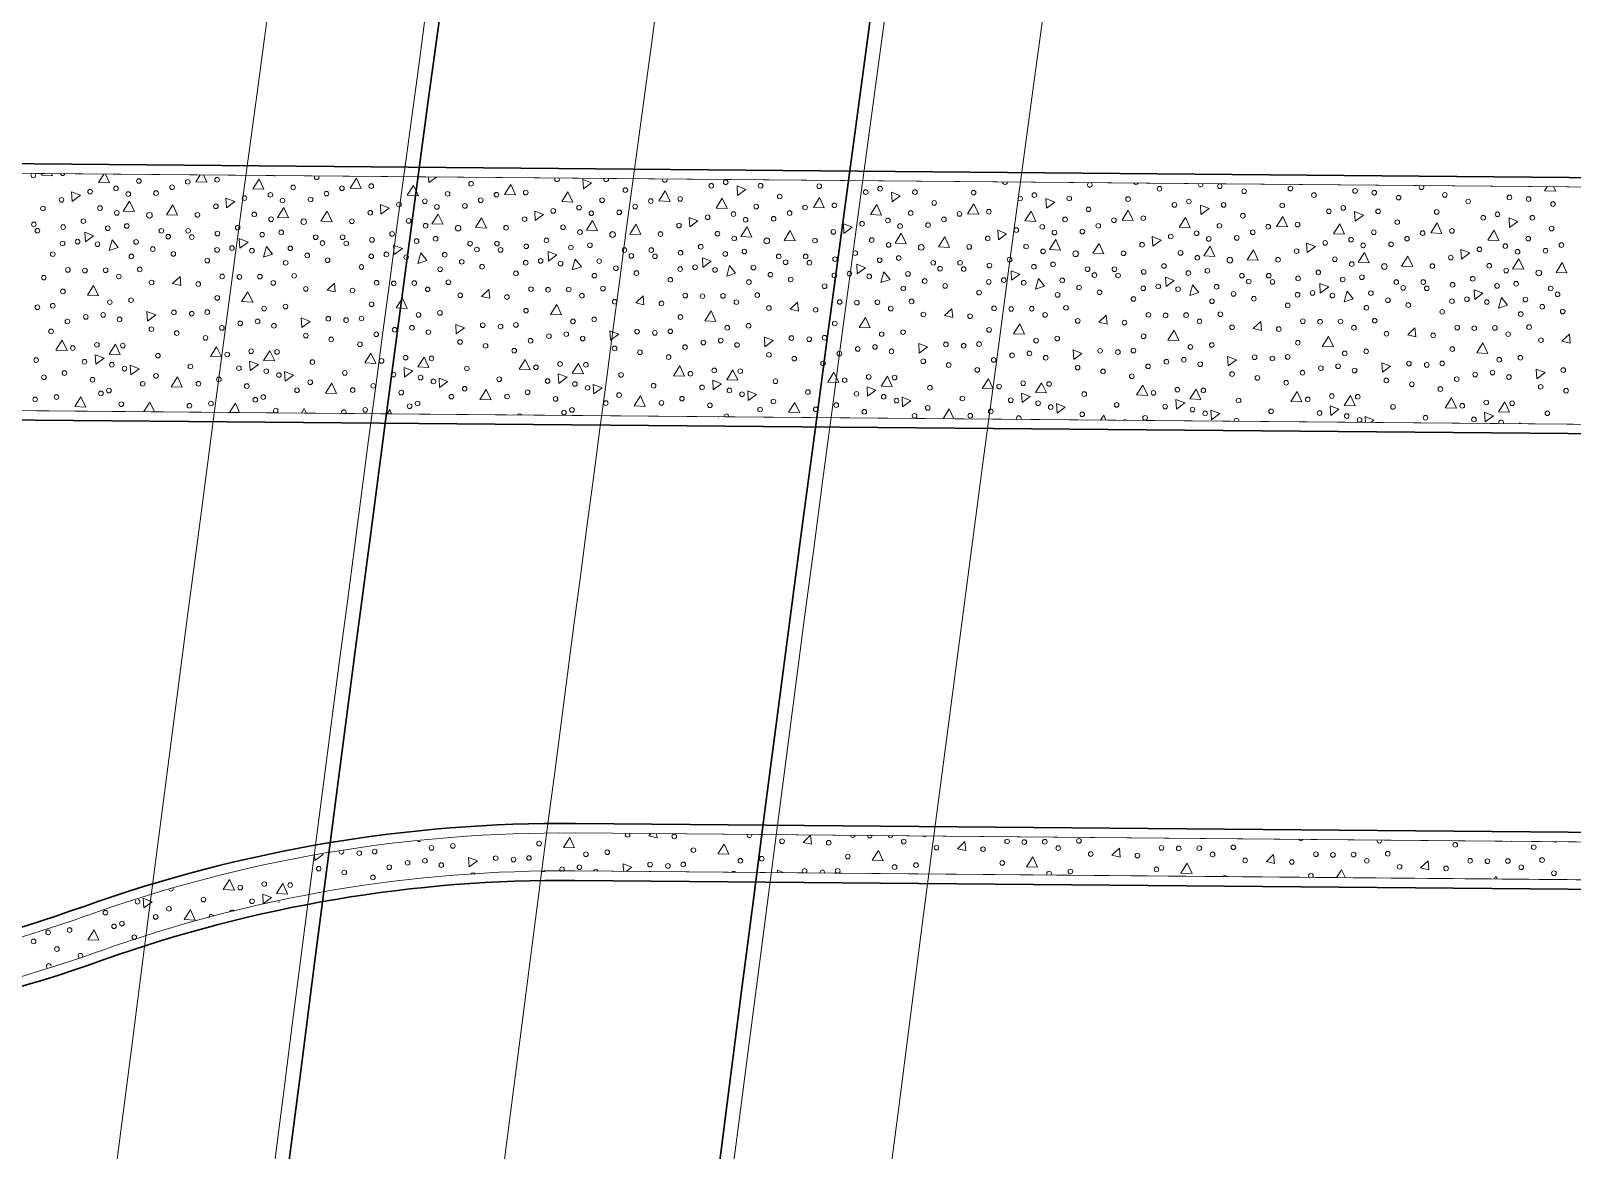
# Model space of a CAD drawing. Extents: x 2536801 to 2538856, y 7112140 to 7131569.
# Drawn here: x 2538289.5 to 2538397.8, y 7129198 to 7129276.6 of the extents above; entities that cross this region are included whole.
import ezdxf

# ---------------------------------------------------------------- set-up
doc = ezdxf.new("R2010")
doc.units = 0
doc.header["$LTSCALE"] = 100
doc.header["$MEASUREMENT"] = 0
for name, color, linetype, lineweight in [('D_BOC_XST', 4, 'Continuous', 13), ('D_CTB_1', 2, 'Continuous', 0), ('D_EOS_ML', 7, 'Continuous', 30), ('D_EOT_ML', 7, 'Continuous', 13), ('D_FOC_XST', 4, 'Continuous', 30), ('D_RIPRAP_1', 7, 'Continuous', 0)]:
    doc.layers.add(name, color=color, linetype=linetype, lineweight=lineweight)

msp = doc.modelspace()

# ---------------------------------------------------------------- linework, layer by layer
at = {"layer": 'D_BOC_XST', "lineweight": 0}
for p, q in [((2538269.04, 7129266.77), (2538413.66, 7129265.5)), ((2538231.88, 7129250.43), (2538427.35, 7129248.71)), ((2538327.77, 7129220.26), (2538418.95, 7129219.45)), ((2538327.74, 7129217.59), (2538418.93, 7129216.79))]:
    msp.add_line(p, q, dxfattribs=at)
at = {"layer": 'D_BOC_XST', "lineweight": 0, "flags": 128}
for points in [[(2538418.95, 7129219.45), (2538327.77, 7129220.26)], [(2538327.74, 7129217.59), (2538418.93, 7129216.79)]]:
    msp.add_lwpolyline(points, dxfattribs=at)
at = {"layer": 'D_BOC_XST', "lineweight": 0}
for centre, radius, start, end in [((2538326.89, 7129120.93), 99.33, 89.4957, 109.6564), ((2538326.89, 7129120.93), 99.33, 89.4957, 109.6564), ((2538326.89, 7129120.93), 96.67, 89.4957, 109.6564), ((2538260.96, 7129305.51), 96.67, 269.4957, 289.6564), ((2538260.96, 7129305.51), 99.33, 269.4957, 289.6564)]:
    msp.add_arc(centre, radius, start, end, dxfattribs=at)
at = {"layer": 'D_BOC_XST', "lineweight": 0, "extrusion": (0, 0, -1)}
for centre, start, end in [((-2538326.89, 7129120.93), 70.3436, 90.5043), ((-2538260.96, 7129305.51), 250.3436, 270.5043)]:
    msp.add_arc(centre, 96.67, start, end, dxfattribs=at)
at = {"layer": 'D_CTB_1', "linetype": 'Continuous', "lineweight": 0, "ltscale": 0.025, "extrusion": (0, 0, -1)}
for radius, start, end in [(11516, 6.670132, 11.529987), (11484, 1.824925, 8.089181), (11500, 6.77898, 7.886781)]:
    msp.add_arc((-2549729.58, 7127736.07), radius, start, end, dxfattribs=at)
at = {"layer": 'D_EOS_ML', "extrusion": (0, 0, -1)}
for radius, start, end in [(11515, 1.824925, 11.529987), (11485, 1.824925, 10.322938), (11597, 2.41046, 9.790869), (11403, 3.52727, 8.520802)]:
    msp.add_arc((-2549729.58, 7127736.07), radius, start, end, dxfattribs=at)
at = {"layer": 'D_EOT_ML', "extrusion": (0, 0, -1)}
for radius, start, end in [(11527, 1.824925, 11.529987), (11473, 1.824925, 10.322649), (11587, 2.561278, 9.648459), (11413, 3.65794, 8.372641)]:
    msp.add_arc((-2549729.58, 7127736.07), radius, start, end, dxfattribs=at)
at = {"layer": 'D_FOC_XST'}
for p, q in [((2538269.04, 7129267.44), (2538413.67, 7129266.17)), ((2538231.79, 7129249.77), (2538427.27, 7129248.05)), ((2538327.77, 7129220.92), (2538418.96, 7129220.12)), ((2538327.74, 7129216.92), (2538418.92, 7129216.12))]:
    msp.add_line(p, q, dxfattribs=at)
for centre, radius, start, end in [((2538326.89, 7129120.93), 100, 89.4957, 109.6564), ((2538326.89, 7129120.93), 96, 89.4957, 109.6564), ((2538260.96, 7129305.51), 96, 269.4957, 289.6564), ((2538260.96, 7129305.51), 100, 269.4957, 289.6564)]:
    msp.add_arc(centre, radius, start, end, dxfattribs=at)
at = {"layer": 'D_RIPRAP_1', "color": 7, "linetype": 'Continuous', "lineweight": 0}
for p, q in [((2538299.47, 7129258.85), (2538299.99, 7129259.34)), ((2538299.99, 7129259.34), (2538300.05, 7129258.72)), ((2538300.05, 7129258.72), (2538299.47, 7129258.85)), ((2538310.32, 7129258.4), (2538310.84, 7129258.89)), ((2538310.9, 7129258.27), (2538310.32, 7129258.4)), ((2538310.84, 7129258.89), (2538310.9, 7129258.27)), ((2538321.17, 7129257.95), (2538321.68, 7129258.44)), ((2538321.75, 7129257.82), (2538321.17, 7129257.95)), ((2538321.68, 7129258.44), (2538321.75, 7129257.82)), ((2538332.01, 7129257.5), (2538332.53, 7129257.99)), ((2538332.53, 7129257.99), (2538332.59, 7129257.36)), ((2538332.59, 7129257.36), (2538332.01, 7129257.5)), ((2538342.86, 7129257.05), (2538343.38, 7129257.54)), ((2538343.44, 7129256.91), (2538342.86, 7129257.05)), ((2538343.38, 7129257.54), (2538343.44, 7129256.91)), ((2538353.71, 7129256.6), (2538354.22, 7129257.09)), ((2538354.22, 7129257.09), (2538354.29, 7129256.46)), ((2538354.29, 7129256.46), (2538353.71, 7129256.6)), ((2538364.55, 7129256.15), (2538365.07, 7129256.64)), ((2538365.13, 7129256.01), (2538364.55, 7129256.15)), ((2538365.07, 7129256.64), (2538365.13, 7129256.01)), ((2538375.4, 7129255.7), (2538375.92, 7129256.19)), ((2538375.92, 7129256.19), (2538375.98, 7129255.56)), ((2538386.25, 7129255.25), (2538386.76, 7129255.74)), ((2538386.76, 7129255.74), (2538386.83, 7129255.11)), ((2538375.98, 7129255.56), (2538375.4, 7129255.7)), ((2538386.83, 7129255.11), (2538386.25, 7129255.25)), ((2538397.09, 7129254.8), (2538397.61, 7129255.29)), ((2538397.67, 7129254.66), (2538397.09, 7129254.8)), ((2538397.61, 7129255.29), (2538397.67, 7129254.66)), ((2538332.93, 7129220.05), (2538333.09, 7129220.21)), ((2538333.51, 7129219.92), (2538332.93, 7129220.05)), ((2538333.48, 7129220.2), (2538333.51, 7129219.92)), ((2538343.78, 7129219.6), (2538344.29, 7129220.1)), ((2538344.29, 7129220.1), (2538344.35, 7129219.47)), ((2538344.35, 7129219.47), (2538343.78, 7129219.6)), ((2538354.62, 7129219.15), (2538355.14, 7129219.65)), ((2538355.2, 7129219.02), (2538354.62, 7129219.15)), ((2538355.14, 7129219.65), (2538355.2, 7129219.02)), ((2538365.47, 7129218.7), (2538365.99, 7129219.2)), ((2538365.99, 7129219.2), (2538366.05, 7129218.57)), ((2538366.05, 7129218.57), (2538365.47, 7129218.7)), ((2538376.32, 7129218.25), (2538376.83, 7129218.75)), ((2538376.89, 7129218.12), (2538376.32, 7129218.25)), ((2538376.83, 7129218.75), (2538376.89, 7129218.12)), ((2538387.16, 7129217.8), (2538387.68, 7129218.3)), ((2538387.74, 7129217.67), (2538387.16, 7129217.8)), ((2538387.68, 7129218.3), (2538387.74, 7129217.67))]:
    msp.add_line(p, q, dxfattribs=at)
at = {"layer": 'D_RIPRAP_1', "color": 7, "lineweight": 0, "flags": 128}
for points in [[(2538413.66, 7129265.5), (2538269.04, 7129266.77)], [(2538199.56, 7129250.72), (2538231.88, 7129250.43), (2538427.35, 7129248.71), (2538442.65, 7129248.58)], [(2538293.48, 7129214.47), (2538293.48, 7129214.48)], [(2538294.37, 7129211.97), (2538294.38, 7129211.96)]]:
    msp.add_lwpolyline(points, dxfattribs=at)
at = {"layer": 'D_RIPRAP_1', "color": 7, "linetype": 'Continuous', "lineweight": 0, "flags": 128}
for points in [[(2538290.96, 7129266.58), (2538291.03, 7129266.43), (2538290.25, 7129266.46), (2538290.33, 7129266.59)], [(2538294.76, 7129266.55), (2538295.04, 7129265.93), (2538294.27, 7129265.96), (2538294.64, 7129266.55)], [(2538301.64, 7129266.49), (2538301.88, 7129265.98), (2538301.1, 7129266.01), (2538301.4, 7129266.49)], [(2538306.7, 7129266.44), (2538306.63, 7129266.4), (2538306.63, 7129266.44)], [(2538318.02, 7129266.34), (2538317.48, 7129265.95), (2538317.46, 7129266.35)], [(2538396.5, 7129265.65), (2538396.65, 7129265.34), (2538395.87, 7129265.37), (2538396.05, 7129265.66)], [(2538297.45, 7129249.86), (2538297.87, 7129250.53), (2538298.19, 7129249.85)], [(2538303.47, 7129249.8), (2538303.88, 7129250.45), (2538304.18, 7129249.8)], [(2538308.52, 7129249.76), (2538308.72, 7129250.08), (2538308.87, 7129249.76)], [(2538314.54, 7129249.71), (2538314.72, 7129250), (2538314.86, 7129249.7)], [(2538353.6, 7129249.36), (2538353.6, 7129249.36), (2538354.04, 7129250.06), (2538354.37, 7129249.36)], [(2538364.67, 7129249.27), (2538364.89, 7129249.61), (2538365.05, 7129249.26)], [(2538383.29, 7129249.1), (2538383.27, 7129249.51), (2538383.88, 7129249.27), (2538383.65, 7129249.1)], [(2538394.12, 7129249.01), (2538394.11, 7129249.06), (2538394.26, 7129249)], [(2538316.85, 7129219.68), (2538316.86, 7129219.66), (2538316.71, 7129219.66)], [(2538393.56, 7129219.68), (2538393.55, 7129219.67), (2538393.55, 7129219.68)], [(2538309.93, 7129218.8), (2538310.04, 7129218.75), (2538309.46, 7129218.32), (2538309.44, 7129218.69)], [(2538331.15, 7129217.56), (2538331.12, 7129218.09), (2538331.74, 7129217.85), (2538331.34, 7129217.56)], [(2538341.98, 7129217.46), (2538341.97, 7129217.64), (2538342.43, 7129217.46)], [(2538381.25, 7129217.12), (2538381.6, 7129217.68), (2538381.87, 7129217.11)], [(2538392.32, 7129217.02), (2538392.45, 7129217.23), (2538392.55, 7129217.02)]]:
    msp.add_lwpolyline(points, dxfattribs=at)
for points in [[(2538305.89, 7129265.48), (2538305.11, 7129265.51), (2538305.55, 7129266.2)], [(2538312.72, 7129265.53), (2538311.95, 7129265.56), (2538312.39, 7129266.26)], [(2538316.74, 7129265.02), (2538315.96, 7129265.06), (2538316.4, 7129265.75)], [(2538323.57, 7129265.08), (2538322.79, 7129265.11), (2538323.23, 7129265.81)], [(2538328.33, 7129265.5), (2538328.29, 7129266.17), (2538328.91, 7129265.93)], [(2538339.17, 7129265.05), (2538339.14, 7129265.72), (2538339.75, 7129265.47)], [(2538292.41, 7129264.63), (2538292.37, 7129265.3), (2538292.99, 7129265.06)], [(2538296.78, 7129263.92), (2538296, 7129263.95), (2538296.44, 7129264.64)], [(2538299.82, 7129263.65), (2538299.05, 7129263.69), (2538299.49, 7129264.38)], [(2538303.26, 7129264.18), (2538303.22, 7129264.85), (2538303.84, 7129264.61)], [(2538314.1, 7129263.73), (2538314.07, 7129264.4), (2538314.68, 7129264.16)], [(2538327.58, 7129264.57), (2538326.81, 7129264.61), (2538327.25, 7129265.3)], [(2538334.42, 7129264.63), (2538333.64, 7129264.66), (2538334.08, 7129265.36)], [(2538338.43, 7129264.12), (2538337.65, 7129264.16), (2538338.09, 7129264.85)], [(2538345.26, 7129264.18), (2538344.49, 7129264.21), (2538344.93, 7129264.91)], [(2538349.28, 7129263.67), (2538348.5, 7129263.71), (2538348.94, 7129264.4)], [(2538350.02, 7129264.6), (2538349.98, 7129265.27), (2538350.6, 7129265.02)], [(2538356.11, 7129263.73), (2538355.33, 7129263.76), (2538355.77, 7129264.46)], [(2538360.87, 7129264.15), (2538360.83, 7129264.82), (2538361.45, 7129264.57)], [(2538371.71, 7129263.7), (2538371.68, 7129264.37), (2538372.29, 7129264.12)], [(2538307.62, 7129263.47), (2538306.85, 7129263.5), (2538307.29, 7129264.19)], [(2538310.67, 7129263.2), (2538309.89, 7129263.24), (2538310.33, 7129263.93)], [(2538318.47, 7129263.02), (2538317.69, 7129263.05), (2538318.13, 7129263.74)], [(2538321.52, 7129262.75), (2538320.74, 7129262.79), (2538321.18, 7129263.48)], [(2538324.95, 7129263.28), (2538324.91, 7129263.95), (2538325.53, 7129263.71)], [(2538329.32, 7129262.57), (2538328.54, 7129262.6), (2538328.98, 7129263.29)], [(2538335.8, 7129262.83), (2538335.76, 7129263.5), (2538336.38, 7129263.26)], [(2538360.12, 7129263.22), (2538359.35, 7129263.26), (2538359.79, 7129263.95)], [(2538366.96, 7129263.28), (2538366.18, 7129263.31), (2538366.62, 7129264.01)], [(2538370.97, 7129262.77), (2538370.19, 7129262.81), (2538370.63, 7129263.5)], [(2538377.8, 7129262.83), (2538377.03, 7129262.86), (2538377.47, 7129263.56)], [(2538382.56, 7129263.25), (2538382.52, 7129263.92), (2538383.14, 7129263.67)], [(2538393.41, 7129262.8), (2538393.37, 7129263.47), (2538393.99, 7129263.22)], [(2538293.34, 7129261.79), (2538293.31, 7129262.46), (2538293.92, 7129262.22)], [(2538332.36, 7129262.3), (2538331.59, 7129262.33), (2538332.03, 7129263.03)], [(2538340.16, 7129262.12), (2538339.39, 7129262.15), (2538339.83, 7129262.84)], [(2538343.21, 7129261.85), (2538342.43, 7129261.88), (2538342.87, 7129262.58)], [(2538346.64, 7129262.38), (2538346.61, 7129263.05), (2538347.22, 7129262.81)], [(2538351.01, 7129261.66), (2538350.23, 7129261.7), (2538350.67, 7129262.39)], [(2538357.49, 7129261.93), (2538357.45, 7129262.6), (2538358.07, 7129262.36)], [(2538381.82, 7129262.32), (2538381.04, 7129262.36), (2538381.48, 7129263.05)], [(2538388.65, 7129262.38), (2538387.87, 7129262.41), (2538388.31, 7129263.11)], [(2538392.66, 7129261.87), (2538391.89, 7129261.91), (2538392.33, 7129262.6)], [(2538295.65, 7129261.38), (2538295.01, 7129261.17), (2538295.22, 7129261.92)], [(2538304.19, 7129261.34), (2538304.15, 7129262.01), (2538304.77, 7129261.77)], [(2538306.49, 7129260.93), (2538305.86, 7129260.72), (2538306.06, 7129261.47)], [(2538315.03, 7129260.89), (2538315, 7129261.56), (2538315.62, 7129261.32)], [(2538354.06, 7129261.4), (2538353.28, 7129261.43), (2538353.72, 7129262.13)], [(2538361.86, 7129261.21), (2538361.08, 7129261.25), (2538361.52, 7129261.94)], [(2538364.9, 7129260.95), (2538364.13, 7129260.98), (2538364.57, 7129261.68)], [(2538368.34, 7129261.48), (2538368.3, 7129262.15), (2538368.92, 7129261.91)], [(2538372.7, 7129260.76), (2538371.93, 7129260.8), (2538372.37, 7129261.49)], [(2538375.75, 7129260.5), (2538374.97, 7129260.53), (2538375.41, 7129261.23)], [(2538379.18, 7129261.03), (2538379.15, 7129261.7), (2538379.76, 7129261.46)], [(2538390.03, 7129260.58), (2538389.99, 7129261.25), (2538390.61, 7129261.01)], [(2538317.34, 7129260.48), (2538316.7, 7129260.27), (2538316.91, 7129261.02)], [(2538325.88, 7129260.44), (2538325.85, 7129261.11), (2538326.46, 7129260.87)], [(2538328.19, 7129260.03), (2538327.55, 7129259.82), (2538327.76, 7129260.57)], [(2538336.73, 7129259.99), (2538336.69, 7129260.66), (2538337.31, 7129260.42)], [(2538339.03, 7129259.58), (2538338.4, 7129259.37), (2538338.6, 7129260.12)], [(2538347.57, 7129259.54), (2538347.54, 7129260.21), (2538348.16, 7129259.97)], [(2538383.55, 7129260.31), (2538382.77, 7129260.35), (2538383.21, 7129261.04)], [(2538386.6, 7129260.05), (2538385.82, 7129260.08), (2538386.26, 7129260.78)], [(2538394.4, 7129259.86), (2538393.62, 7129259.9), (2538394.06, 7129260.59)], [(2538397.44, 7129259.6), (2538396.67, 7129259.63), (2538397.11, 7129260.33)], [(2538349.88, 7129259.13), (2538349.24, 7129258.92), (2538349.45, 7129259.67)], [(2538358.42, 7129259.09), (2538358.39, 7129259.76), (2538359, 7129259.52)], [(2538360.73, 7129258.68), (2538360.09, 7129258.47), (2538360.3, 7129259.22)], [(2538369.27, 7129258.64), (2538369.23, 7129259.31), (2538369.85, 7129259.07)], [(2538294.25, 7129258), (2538293.48, 7129258.04), (2538293.92, 7129258.73)], [(2538305.1, 7129257.55), (2538304.32, 7129257.59), (2538304.76, 7129258.28)], [(2538371.57, 7129258.23), (2538370.94, 7129258.02), (2538371.14, 7129258.77)], [(2538380.11, 7129258.19), (2538380.08, 7129258.86), (2538380.7, 7129258.62)], [(2538382.42, 7129257.78), (2538381.78, 7129257.57), (2538381.99, 7129258.32)], [(2538390.96, 7129257.74), (2538390.93, 7129258.41), (2538391.54, 7129258.17)], [(2538393.27, 7129257.33), (2538392.63, 7129257.12), (2538392.84, 7129257.87)], [(2538297.7, 7129256.22), (2538297.66, 7129256.89), (2538298.28, 7129256.65)], [(2538315.95, 7129257.1), (2538315.17, 7129257.14), (2538315.61, 7129257.83)], [(2538326.79, 7129256.65), (2538326.02, 7129256.69), (2538326.46, 7129257.38)], [(2538337.64, 7129256.2), (2538336.86, 7129256.23), (2538337.3, 7129256.93)], [(2538308.55, 7129255.77), (2538308.51, 7129256.44), (2538309.13, 7129256.2)], [(2538319.39, 7129255.32), (2538319.36, 7129255.99), (2538319.97, 7129255.75)], [(2538348.49, 7129255.75), (2538347.71, 7129255.78), (2538348.15, 7129256.48)], [(2538359.33, 7129255.3), (2538358.56, 7129255.33), (2538359, 7129256.03)], [(2538292.05, 7129254.15), (2538291.27, 7129254.18), (2538291.71, 7129254.87)], [(2538330.24, 7129254.87), (2538330.2, 7129255.54), (2538330.82, 7129255.3)], [(2538341.09, 7129254.42), (2538341.05, 7129255.09), (2538341.67, 7129254.85)], [(2538351.93, 7129253.97), (2538351.9, 7129254.64), (2538352.51, 7129254.4)], [(2538370.18, 7129254.85), (2538369.4, 7129254.88), (2538369.84, 7129255.58)], [(2538381.03, 7129254.4), (2538380.25, 7129254.43), (2538380.69, 7129255.13)], [(2538391.87, 7129253.95), (2538391.1, 7129253.98), (2538391.54, 7129254.68)], [(2538294.07, 7129253.19), (2538294.03, 7129253.86), (2538294.65, 7129253.62)], [(2538295.79, 7129253.87), (2538295.01, 7129253.9), (2538295.45, 7129254.59)], [(2538302.9, 7129253.7), (2538302.12, 7129253.73), (2538302.56, 7129254.42)], [(2538306.64, 7129253.42), (2538305.86, 7129253.45), (2538306.3, 7129254.14)], [(2538313.74, 7129253.25), (2538312.97, 7129253.28), (2538313.4, 7129253.97)], [(2538317.48, 7129252.97), (2538316.71, 7129253), (2538317.15, 7129253.69)], [(2538362.78, 7129253.52), (2538362.74, 7129254.19), (2538363.36, 7129253.95)], [(2538373.63, 7129253.07), (2538373.59, 7129253.74), (2538374.21, 7129253.5)], [(2538296.53, 7129252.45), (2538296.49, 7129253.12), (2538297.11, 7129252.87)], [(2538304.92, 7129252.74), (2538304.88, 7129253.41), (2538305.5, 7129253.17)], [(2538307.38, 7129252), (2538307.34, 7129252.67), (2538307.96, 7129252.42)], [(2538315.76, 7129252.29), (2538315.73, 7129252.96), (2538316.34, 7129252.72)], [(2538324.59, 7129252.8), (2538323.81, 7129252.83), (2538324.25, 7129253.52)], [(2538326.61, 7129251.84), (2538326.57, 7129252.51), (2538327.19, 7129252.27)], [(2538328.33, 7129252.52), (2538327.55, 7129252.55), (2538327.99, 7129253.24)], [(2538335.44, 7129252.35), (2538334.66, 7129252.38), (2538335.1, 7129253.07)], [(2538339.18, 7129252.07), (2538338.4, 7129252.1), (2538338.84, 7129252.79)], [(2538346.28, 7129251.9), (2538345.51, 7129251.93), (2538345.94, 7129252.62)], [(2538384.47, 7129252.62), (2538384.44, 7129253.29), (2538385.05, 7129253.05)], [(2538395.32, 7129252.17), (2538395.28, 7129252.84), (2538395.9, 7129252.6)], [(2538300.14, 7129251.58), (2538299.37, 7129251.61), (2538299.81, 7129252.31)], [(2538310.99, 7129251.13), (2538310.21, 7129251.16), (2538310.65, 7129251.86)], [(2538318.22, 7129251.55), (2538318.19, 7129252.22), (2538318.8, 7129251.97)], [(2538321.84, 7129250.68), (2538321.06, 7129250.71), (2538321.5, 7129251.41)], [(2538329.07, 7129251.1), (2538329.03, 7129251.77), (2538329.65, 7129251.52)], [(2538337.46, 7129251.39), (2538337.42, 7129252.06), (2538338.04, 7129251.82)], [(2538348.3, 7129250.94), (2538348.27, 7129251.61), (2538348.88, 7129251.37)], [(2538350.02, 7129251.62), (2538349.25, 7129251.65), (2538349.69, 7129252.34)], [(2538357.13, 7129251.45), (2538356.35, 7129251.48), (2538356.79, 7129252.17)], [(2538360.87, 7129251.17), (2538360.09, 7129251.2), (2538360.53, 7129251.89)], [(2538367.98, 7129251), (2538367.2, 7129251.03), (2538367.64, 7129251.72)], [(2538371.72, 7129250.72), (2538370.94, 7129250.75), (2538371.38, 7129251.44)], [(2538293.37, 7129250.18), (2538292.59, 7129250.21), (2538293.03, 7129250.9)], [(2538332.68, 7129250.23), (2538331.91, 7129250.26), (2538332.35, 7129250.96)], [(2538339.92, 7129250.65), (2538339.88, 7129251.32), (2538340.5, 7129251.07)], [(2538343.53, 7129249.78), (2538342.75, 7129249.81), (2538343.19, 7129250.51)], [(2538350.76, 7129250.2), (2538350.73, 7129250.87), (2538351.34, 7129250.62)], [(2538359.15, 7129250.49), (2538359.11, 7129251.16), (2538359.73, 7129250.92)], [(2538361.61, 7129249.75), (2538361.57, 7129250.42), (2538362.19, 7129250.17)], [(2538370, 7129250.04), (2538369.96, 7129250.71), (2538370.58, 7129250.47)], [(2538378.82, 7129250.55), (2538378.05, 7129250.58), (2538378.48, 7129251.27)], [(2538382.56, 7129250.27), (2538381.79, 7129250.3), (2538382.23, 7129250.99)], [(2538389.67, 7129250.1), (2538388.89, 7129250.13), (2538389.33, 7129250.82)], [(2538393.41, 7129249.82), (2538392.63, 7129249.85), (2538393.07, 7129250.54)], [(2538372.46, 7129249.29), (2538372.42, 7129249.96), (2538373.04, 7129249.72)], [(2538380.84, 7129249.59), (2538380.81, 7129250.26), (2538381.42, 7129250.02)], [(2538391.69, 7129249.14), (2538391.65, 7129249.81), (2538392.27, 7129249.57)], [(2538327.71, 7129219.21), (2538326.93, 7129219.24), (2538327.37, 7129219.93)], [(2538338.56, 7129218.76), (2538337.78, 7129218.79), (2538338.22, 7129219.48)], [(2538349.4, 7129218.31), (2538348.63, 7129218.34), (2538349.06, 7129219.03)], [(2538320.31, 7129217.87), (2538320.27, 7129218.54), (2538320.89, 7129218.3)], [(2538360.25, 7129217.85), (2538359.47, 7129217.89), (2538359.91, 7129218.58)], [(2538371.1, 7129217.4), (2538370.32, 7129217.44), (2538370.76, 7129218.13)], [(2538303.81, 7129216.25), (2538303.03, 7129216.28), (2538303.47, 7129216.98)], [(2538297.44, 7129215), (2538297.41, 7129215.67), (2538298.03, 7129215.43)], [(2538305.83, 7129215.29), (2538305.8, 7129215.96), (2538306.41, 7129215.72)], [(2538307.55, 7129215.97), (2538306.78, 7129216), (2538307.22, 7129216.7)], [(2538301.06, 7129214.13), (2538300.28, 7129214.17), (2538300.72, 7129214.86)], [(2538294.28, 7129212.73), (2538293.51, 7129212.76), (2538293.95, 7129213.46)]]:
    msp.add_lwpolyline(points, close=True, dxfattribs=at)
at = {"layer": 'D_RIPRAP_1', "color": 7, "linetype": 'Continuous', "lineweight": 0}
for centre, radius in [((2538293.67, 7129265.31), 0.163), ((2538295.49, 7129265.54), 0.163), ((2538297.1, 7129266.06), 0.163), ((2538299.43, 7129265.62), 0.163), ((2538300.53, 7129266), 0.163), ((2538302.59, 7129266.15), 0.163), ((2538307.94, 7129265.61), 0.163), ((2538311.37, 7129265.55), 0.163), ((2538313.43, 7129265.7), 0.163), ((2538320.44, 7129265.87), 0.163), ((2538331.28, 7129265.42), 0.163), ((2538337.32, 7129265.73), 0.163), ((2538338.33, 7129265.97), 0.163), ((2538340.78, 7129265.73), 0.163), ((2538344.9, 7129265.69), 0.163), ((2538349.18, 7129265.52), 0.163), ((2538351.63, 7129265.28), 0.163), ((2538368.81, 7129265.52), 0.163), ((2538373.05, 7129265.69), 0.163), ((2538374.76, 7129265.34), 0.163), ((2538378.01, 7129265.53), 0.163), ((2538382.55, 7129265.36), 0.163), ((2538291.66, 7129264.73), 0.163), ((2538296.35, 7129265.14), 0.163), ((2538298.31, 7129265.21), 0.163), ((2538302.51, 7129264.28), 0.163), ((2538304.52, 7129264.86), 0.163), ((2538306.34, 7129265.09), 0.163), ((2538307.19, 7129264.69), 0.163), ((2538309.16, 7129264.76), 0.163), ((2538310.28, 7129265.17), 0.163), ((2538315.37, 7129264.41), 0.163), ((2538317.19, 7129264.64), 0.163), ((2538318.04, 7129264.24), 0.163), ((2538318.79, 7129265.16), 0.163), ((2538320.01, 7129264.31), 0.163), ((2538321.12, 7129264.71), 0.163), ((2538322.22, 7129265.1), 0.163), ((2538324.28, 7129265.25), 0.163), ((2538329.64, 7129264.71), 0.163), ((2538331.97, 7129264.26), 0.163), ((2538333.07, 7129264.65), 0.163), ((2538335.13, 7129264.8), 0.163), ((2538340.48, 7129264.26), 0.163), ((2538342.13, 7129264.97), 0.163), ((2538343.91, 7129264.2), 0.163), ((2538345.97, 7129264.35), 0.163), ((2538348.17, 7129265.28), 0.163), ((2538352.98, 7129264.52), 0.163), ((2538355.75, 7129265.24), 0.163), ((2538359.02, 7129264.83), 0.163), ((2538360.02, 7129265.07), 0.163), ((2538362.47, 7129264.83), 0.163), ((2538366.6, 7129264.79), 0.163), ((2538369.86, 7129264.38), 0.163), ((2538370.87, 7129264.62), 0.163), ((2538373.32, 7129264.38), 0.163), ((2538377.44, 7129264.34), 0.163), ((2538379.66, 7129265.07), 0.163), ((2538383.9, 7129265.24), 0.163), ((2538385.61, 7129264.89), 0.163), ((2538388.86, 7129265.08), 0.163), ((2538390.5, 7129264.62), 0.163), ((2538393.4, 7129264.91), 0.163), ((2538394.74, 7129264.79), 0.163), ((2538396.46, 7129264.44), 0.163), ((2538290.36, 7129264.13), 0.163), ((2538293.2, 7129263.24), 0.163), ((2538294.36, 7129264.16), 0.163), ((2538295.55, 7129263.82), 0.163), ((2538297.84, 7129263.65), 0.199), ((2538301.21, 7129263.68), 0.163), ((2538305.21, 7129263.71), 0.163), ((2538306.39, 7129263.37), 0.163), ((2538308.68, 7129263.2), 0.199), ((2538312.06, 7129263.23), 0.163), ((2538313.36, 7129263.83), 0.163), ((2538316.05, 7129263.26), 0.163), ((2538324.2, 7129263.38), 0.163), ((2538326.21, 7129263.96), 0.163), ((2538328.03, 7129264.19), 0.163), ((2538328.89, 7129263.79), 0.163), ((2538330.85, 7129263.86), 0.163), ((2538337.06, 7129263.51), 0.163), ((2538338.88, 7129263.74), 0.163), ((2538339.73, 7129263.34), 0.163), ((2538341.7, 7129263.41), 0.163), ((2538342.82, 7129263.81), 0.163), ((2538349.73, 7129263.29), 0.163), ((2538351.33, 7129263.81), 0.163), ((2538353.66, 7129263.36), 0.163), ((2538354.76, 7129263.75), 0.163), ((2538356.82, 7129263.9), 0.163), ((2538362.18, 7129263.36), 0.163), ((2538363.82, 7129264.07), 0.163), ((2538365.61, 7129263.3), 0.163), ((2538367.67, 7129263.45), 0.163), ((2538374.67, 7129263.62), 0.163), ((2538380.71, 7129263.93), 0.163), ((2538381.72, 7129264.17), 0.163), ((2538384.17, 7129263.93), 0.163), ((2538385.52, 7129263.17), 0.163), ((2538388.29, 7129263.89), 0.163), ((2538391.56, 7129263.48), 0.163), ((2538392.56, 7129263.72), 0.163), ((2538395.01, 7129263.48), 0.163), ((2538289.72, 7129263.01), 0.163), ((2538289.97, 7129262.57), 0.163), ((2538291.78, 7129262.82), 0.163), ((2538294.91, 7129262.74), 0.163), ((2538296.25, 7129262.9), 0.163), ((2538298.68, 7129262.56), 0.163), ((2538299.16, 7129262.15), 0.163), ((2538300.56, 7129262.56), 0.163), ((2538300.82, 7129262.12), 0.163), ((2538302.62, 7129262.37), 0.163), ((2538304.04, 7129262.79), 0.163), ((2538305.76, 7129262.29), 0.163), ((2538307.1, 7129262.45), 0.163), ((2538309.52, 7129262.11), 0.163), ((2538311.41, 7129262.11), 0.163), ((2538314.89, 7129262.34), 0.163), ((2538317.24, 7129262.92), 0.163), ((2538319.53, 7129262.75), 0.199), ((2538322.9, 7129262.78), 0.163), ((2538326.9, 7129262.81), 0.163), ((2538328.09, 7129262.47), 0.163), ((2538330.38, 7129262.3), 0.199), ((2538333.75, 7129262.33), 0.163), ((2538335.05, 7129262.93), 0.163), ((2538337.75, 7129262.36), 0.163), ((2538345.9, 7129262.48), 0.163), ((2538347.91, 7129263.06), 0.163), ((2538350.58, 7129262.89), 0.163), ((2538352.55, 7129262.96), 0.163), ((2538358.75, 7129262.61), 0.163), ((2538360.57, 7129262.84), 0.163), ((2538361.43, 7129262.44), 0.163), ((2538363.39, 7129262.51), 0.163), ((2538364.51, 7129262.91), 0.163), ((2538369.6, 7129262.16), 0.163), ((2538371.42, 7129262.39), 0.163), ((2538373.02, 7129262.91), 0.163), ((2538374.24, 7129262.06), 0.163), ((2538375.36, 7129262.46), 0.163), ((2538376.45, 7129262.85), 0.163), ((2538378.51, 7129263), 0.163), ((2538383.87, 7129262.46), 0.163), ((2538387.3, 7129262.4), 0.163), ((2538389.36, 7129262.55), 0.163), ((2538396.36, 7129262.72), 0.163), ((2538291.74, 7129261.67), 0.163), ((2538292.79, 7129261.8), 0.163), ((2538294.19, 7129261.62), 0.163), ((2538296.9, 7129261.78), 0.163), ((2538298.08, 7129261.28), 0.163), ((2538302.59, 7129261.22), 0.163), ((2538303.64, 7129261.35), 0.163), ((2538305.04, 7129261.16), 0.163), ((2538307.74, 7129261.33), 0.163), ((2538310, 7129261.7), 0.163), ((2538311.67, 7129261.67), 0.163), ((2538313.47, 7129261.92), 0.163), ((2538316.61, 7129261.84), 0.163), ((2538317.95, 7129262), 0.163), ((2538320.37, 7129261.66), 0.163), ((2538320.85, 7129261.25), 0.163), ((2538322.26, 7129261.66), 0.163), ((2538322.51, 7129261.22), 0.163), ((2538324.32, 7129261.47), 0.163), ((2538325.74, 7129261.89), 0.163), ((2538327.45, 7129261.39), 0.163), ((2538328.79, 7129261.55), 0.163), ((2538331.22, 7129261.21), 0.163), ((2538333.1, 7129261.21), 0.163), ((2538335.16, 7129261.02), 0.163), ((2538336.58, 7129261.44), 0.163), ((2538338.93, 7129262.02), 0.163), ((2538339.64, 7129261.1), 0.163), ((2538341.22, 7129261.85), 0.199), ((2538344.6, 7129261.88), 0.163), ((2538347.43, 7129260.99), 0.163), ((2538348.59, 7129261.91), 0.163), ((2538349.78, 7129261.57), 0.163), ((2538352.07, 7129261.4), 0.199), ((2538355.44, 7129261.43), 0.163), ((2538356.74, 7129262.03), 0.163), ((2538359.44, 7129261.46), 0.163), ((2538360.63, 7129261.12), 0.163), ((2538362.92, 7129260.95), 0.199), ((2538366.29, 7129260.98), 0.163), ((2538367.59, 7129261.58), 0.163), ((2538370.29, 7129261.01), 0.163), ((2538372.27, 7129261.99), 0.163), ((2538378.44, 7129261.13), 0.163), ((2538380.45, 7129261.71), 0.163), ((2538382.27, 7129261.94), 0.163), ((2538383.12, 7129261.54), 0.163), ((2538385.08, 7129261.61), 0.163), ((2538386.2, 7129262.01), 0.163), ((2538391.29, 7129261.26), 0.163), ((2538393.11, 7129261.49), 0.163), ((2538393.97, 7129261.09), 0.163), ((2538394.72, 7129262.01), 0.163), ((2538395.93, 7129261.16), 0.163), ((2538397.05, 7129261.56), 0.163), ((2538291.05, 7129260.92), 0.163), ((2538296.57, 7129260.76), 0.163), ((2538299.52, 7129260.94), 0.163), ((2538301.9, 7129260.47), 0.163), ((2538307.42, 7129260.31), 0.163), ((2538308.93, 7129260.83), 0.163), ((2538310.36, 7129260.49), 0.163), ((2538312.74, 7129260.02), 0.163), ((2538313.43, 7129260.77), 0.163), ((2538314.49, 7129260.9), 0.163), ((2538315.88, 7129260.71), 0.163), ((2538318.59, 7129260.88), 0.163), ((2538319.78, 7129260.38), 0.163), ((2538321.21, 7129260.04), 0.163), ((2538324.28, 7129260.32), 0.163), ((2538325.33, 7129260.45), 0.163), ((2538326.73, 7129260.26), 0.163), ((2538329.44, 7129260.43), 0.163), ((2538330.62, 7129259.93), 0.163), ((2538331.7, 7129260.8), 0.163), ((2538333.36, 7129260.77), 0.163), ((2538335.13, 7129259.87), 0.163), ((2538336.18, 7129260), 0.163), ((2538338.3, 7129260.94), 0.163), ((2538340.28, 7129259.98), 0.163), ((2538342.06, 7129260.76), 0.163), ((2538342.54, 7129260.35), 0.163), ((2538343.95, 7129260.76), 0.163), ((2538344.21, 7129260.32), 0.163), ((2538346.01, 7129260.57), 0.163), ((2538349.15, 7129260.49), 0.163), ((2538350.49, 7129260.65), 0.163), ((2538352.91, 7129260.31), 0.163), ((2538353.39, 7129259.9), 0.163), ((2538354.8, 7129260.31), 0.163), ((2538356.86, 7129260.12), 0.163), ((2538358.28, 7129260.54), 0.163), ((2538359.99, 7129260.04), 0.163), ((2538361.33, 7129260.2), 0.163), ((2538369.12, 7129260.09), 0.163), ((2538371.47, 7129260.67), 0.163), ((2538373.76, 7129260.5), 0.199), ((2538377.14, 7129260.53), 0.163), ((2538381.13, 7129260.56), 0.163), ((2538382.32, 7129260.22), 0.163), ((2538384.61, 7129260.05), 0.199), ((2538387.98, 7129260.08), 0.163), ((2538389.28, 7129260.68), 0.163), ((2538391.98, 7129260.11), 0.163), ((2538290.42, 7129259.27), 0.163), ((2538292.11, 7129259.81), 0.163), ((2538293.31, 7129259.77), 0.163), ((2538294.76, 7129259.79), 0.163), ((2538295.69, 7129259.35), 0.163), ((2538297.16, 7129259.85), 0.163), ((2538297.99, 7129258.93), 0.163), ((2538301.27, 7129258.82), 0.163), ((2538302.95, 7129259.36), 0.163), ((2538304.16, 7129259.32), 0.163), ((2538305.6, 7129259.34), 0.163), ((2538306.54, 7129258.9), 0.163), ((2538308.01, 7129259.4), 0.163), ((2538313.8, 7129258.91), 0.163), ((2538315.01, 7129258.87), 0.163), ((2538316.45, 7129258.89), 0.163), ((2538318.27, 7129259.86), 0.163), ((2538318.85, 7129258.95), 0.163), ((2538323.59, 7129259.57), 0.163), ((2538329.11, 7129259.41), 0.163), ((2538332.06, 7129259.59), 0.163), ((2538334.44, 7129259.12), 0.163), ((2538337.58, 7129259.81), 0.163), ((2538339.96, 7129258.96), 0.163), ((2538341.47, 7129259.48), 0.163), ((2538342.9, 7129259.14), 0.163), ((2538345.97, 7129259.42), 0.163), ((2538347.03, 7129259.55), 0.163), ((2538348.42, 7129259.36), 0.163), ((2538351.13, 7129259.53), 0.163), ((2538352.32, 7129259.03), 0.163), ((2538355.05, 7129259.87), 0.163), ((2538356.82, 7129258.97), 0.163), ((2538357.87, 7129259.1), 0.163), ((2538359.27, 7129258.91), 0.163), ((2538361.98, 7129259.08), 0.163), ((2538363.76, 7129259.86), 0.163), ((2538364.24, 7129259.45), 0.163), ((2538365.64, 7129259.86), 0.163), ((2538365.9, 7129259.42), 0.163), ((2538367.7, 7129259.67), 0.163), ((2538370.84, 7129259.59), 0.163), ((2538372.18, 7129259.75), 0.163), ((2538374.6, 7129259.41), 0.163), ((2538375.08, 7129259), 0.163), ((2538376.49, 7129259.41), 0.163), ((2538376.75, 7129258.97), 0.163), ((2538378.55, 7129259.22), 0.163), ((2538379.97, 7129259.64), 0.163), ((2538381.69, 7129259.14), 0.163), ((2538383.03, 7129259.3), 0.163), ((2538385.45, 7129258.96), 0.163), ((2538387.34, 7129258.96), 0.163), ((2538390.82, 7129259.19), 0.163), ((2538393.17, 7129259.77), 0.163), ((2538393.87, 7129258.84), 0.163), ((2538395.46, 7129259.6), 0.199), ((2538291.76, 7129258.3), 0.163), ((2538302.61, 7129257.85), 0.163), ((2538308.83, 7129258.48), 0.163), ((2538312.11, 7129258.37), 0.163), ((2538317.39, 7129258.45), 0.163), ((2538319.68, 7129258.03), 0.163), ((2538322.96, 7129257.91), 0.163), ((2538324.65, 7129258.46), 0.163), ((2538325.85, 7129258.42), 0.163), ((2538327.3, 7129258.44), 0.163), ((2538328.23, 7129258), 0.163), ((2538329.7, 7129258.5), 0.163), ((2538335.49, 7129258.01), 0.163), ((2538336.7, 7129257.97), 0.163), ((2538338.14, 7129257.99), 0.163), ((2538340.55, 7129258.05), 0.163), ((2538345.28, 7129258.67), 0.163), ((2538350.81, 7129258.51), 0.163), ((2538353.75, 7129258.69), 0.163), ((2538356.13, 7129258.22), 0.163), ((2538361.65, 7129258.06), 0.163), ((2538363.16, 7129258.58), 0.163), ((2538364.6, 7129258.24), 0.163), ((2538366.98, 7129257.77), 0.163), ((2538367.67, 7129258.52), 0.163), ((2538368.72, 7129258.65), 0.163), ((2538370.12, 7129258.46), 0.163), ((2538372.82, 7129258.63), 0.163), ((2538374.01, 7129258.13), 0.163), ((2538375.44, 7129257.79), 0.163), ((2538378.51, 7129258.07), 0.163), ((2538379.56, 7129258.2), 0.163), ((2538380.96, 7129258.01), 0.163), ((2538383.67, 7129258.18), 0.163), ((2538385.93, 7129258.55), 0.163), ((2538387.59, 7129258.52), 0.163), ((2538389.4, 7129258.77), 0.163), ((2538390.41, 7129257.75), 0.163), ((2538392.53, 7129258.69), 0.163), ((2538394.52, 7129257.73), 0.163), ((2538396.3, 7129258.51), 0.163), ((2538396.78, 7129258.1), 0.163), ((2538289.97, 7129257.19), 0.163), ((2538291.05, 7129257.3), 0.163), ((2538294.59, 7129256.65), 0.163), ((2538295.06, 7129257.55), 0.163), ((2538296.55, 7129257.69), 0.163), ((2538299.56, 7129256.83), 0.163), ((2538300.81, 7129256.74), 0.163), ((2538301.9, 7129256.85), 0.163), ((2538305.9, 7129257.1), 0.163), ((2538307.4, 7129257.24), 0.163), ((2538313.45, 7129257.4), 0.163), ((2538316.75, 7129256.65), 0.163), ((2538318.25, 7129256.79), 0.163), ((2538324.3, 7129256.95), 0.163), ((2538330.53, 7129257.58), 0.163), ((2538333.81, 7129257.46), 0.163), ((2538339.08, 7129257.55), 0.163), ((2538341.37, 7129257.13), 0.163), ((2538344.65, 7129257.01), 0.163), ((2538346.34, 7129257.56), 0.163), ((2538347.55, 7129257.52), 0.163), ((2538348.99, 7129257.54), 0.163), ((2538349.93, 7129257.1), 0.163), ((2538351.39, 7129257.6), 0.163), ((2538352.22, 7129256.68), 0.163), ((2538357.19, 7129257.11), 0.163), ((2538358.39, 7129257.07), 0.163), ((2538359.84, 7129257.09), 0.163), ((2538360.77, 7129256.65), 0.163), ((2538362.24, 7129257.15), 0.163), ((2538368.03, 7129256.66), 0.163), ((2538369.24, 7129256.62), 0.163), ((2538370.68, 7129256.64), 0.163), ((2538372.5, 7129257.61), 0.163), ((2538373.09, 7129256.7), 0.163), ((2538377.82, 7129257.32), 0.163), ((2538383.35, 7129257.16), 0.163), ((2538384.86, 7129257.68), 0.163), ((2538386.29, 7129257.34), 0.163), ((2538388.67, 7129256.87), 0.163), ((2538389.36, 7129257.62), 0.163), ((2538391.81, 7129257.56), 0.163), ((2538394.19, 7129256.71), 0.163), ((2538395.7, 7129257.23), 0.163), ((2538397.14, 7129256.89), 0.163), ((2538292.08, 7129256.19), 0.163), ((2538293.37, 7129256.51), 0.163), ((2538295.74, 7129256.34), 0.163), ((2538297.98, 7129255.65), 0.163), ((2538302.93, 7129255.74), 0.163), ((2538304.22, 7129256.06), 0.163), ((2538305.44, 7129256.2), 0.163), ((2538306.59, 7129255.89), 0.163), ((2538310.41, 7129256.38), 0.163), ((2538311.66, 7129256.29), 0.163), ((2538312.74, 7129256.4), 0.163), ((2538315.07, 7129255.61), 0.163), ((2538316.28, 7129255.75), 0.163), ((2538321.26, 7129255.93), 0.163), ((2538322.51, 7129255.84), 0.163), ((2538323.59, 7129255.95), 0.163), ((2538327.6, 7129256.2), 0.163), ((2538329.09, 7129256.34), 0.163), ((2538335.15, 7129256.5), 0.163), ((2538338.44, 7129255.75), 0.163), ((2538339.94, 7129255.89), 0.163), ((2538345.99, 7129256.05), 0.163), ((2538355.5, 7129256.56), 0.163), ((2538356.84, 7129255.6), 0.163), ((2538363.07, 7129256.23), 0.163), ((2538366.35, 7129256.11), 0.163), ((2538371.62, 7129256.2), 0.163), ((2538373.91, 7129255.78), 0.163), ((2538377.19, 7129255.66), 0.163), ((2538378.88, 7129256.21), 0.163), ((2538380.09, 7129256.17), 0.163), ((2538381.53, 7129256.19), 0.163), ((2538382.47, 7129255.75), 0.163), ((2538383.93, 7129256.25), 0.163), ((2538389.73, 7129255.76), 0.163), ((2538390.93, 7129255.72), 0.163), ((2538392.38, 7129255.74), 0.163), ((2538394.78, 7129255.8), 0.163), ((2538290.93, 7129255.49), 0.163), ((2538294.15, 7129254.55), 0.163), ((2538295.97, 7129254.5), 0.163), ((2538299.76, 7129255.38), 0.163), ((2538301.78, 7129255.04), 0.163), ((2538308.83, 7129255.2), 0.163), ((2538310.61, 7129254.93), 0.163), ((2538312.63, 7129254.59), 0.163), ((2538313.78, 7129255.29), 0.163), ((2538317.44, 7129255.44), 0.163), ((2538319.67, 7129254.75), 0.163), ((2538321.46, 7129254.48), 0.163), ((2538324.62, 7129254.84), 0.163), ((2538325.91, 7129255.16), 0.163), ((2538327.13, 7129255.3), 0.163), ((2538328.28, 7129254.99), 0.163), ((2538332.1, 7129255.48), 0.163), ((2538333.35, 7129255.39), 0.163), ((2538334.44, 7129255.5), 0.163), ((2538336.76, 7129254.71), 0.163), ((2538337.98, 7129254.85), 0.163), ((2538339.13, 7129254.54), 0.163), ((2538342.95, 7129255.03), 0.163), ((2538344.2, 7129254.94), 0.163), ((2538345.28, 7129255.05), 0.163), ((2538349.29, 7129255.3), 0.163), ((2538350.79, 7129255.44), 0.163), ((2538353.8, 7129254.58), 0.163), ((2538355.05, 7129254.49), 0.163), ((2538356.13, 7129254.6), 0.163), ((2538360.14, 7129254.85), 0.163), ((2538361.63, 7129254.99), 0.163), ((2538367.69, 7129255.15), 0.163), ((2538372.48, 7129254.54), 0.163), ((2538378.53, 7129254.7), 0.163), ((2538384.76, 7129255.33), 0.163), ((2538388.04, 7129255.21), 0.163), ((2538393.31, 7129255.3), 0.163), ((2538395.61, 7129254.88), 0.163), ((2538289.88, 7129253.48), 0.163), ((2538292.46, 7129254.32), 0.163), ((2538298.44, 7129253.79), 0.163), ((2538303.31, 7129253.87), 0.163), ((2538304.99, 7129254.1), 0.163), ((2538306.81, 7129254.05), 0.163), ((2538314.15, 7129253.42), 0.163), ((2538315.84, 7129253.65), 0.163), ((2538317.66, 7129253.6), 0.163), ((2538323.47, 7129254.14), 0.163), ((2538330.52, 7129254.3), 0.163), ((2538332.3, 7129254.03), 0.163), ((2538334.32, 7129253.69), 0.163), ((2538335.47, 7129254.39), 0.163), ((2538341.37, 7129253.85), 0.163), ((2538343.15, 7129253.58), 0.163), ((2538346.32, 7129253.94), 0.163), ((2538347.61, 7129254.26), 0.163), ((2538348.82, 7129254.4), 0.163), ((2538349.98, 7129254.09), 0.163), ((2538352.21, 7129253.4), 0.163), ((2538357.16, 7129253.49), 0.163), ((2538358.45, 7129253.81), 0.163), ((2538359.67, 7129253.95), 0.163), ((2538360.82, 7129253.64), 0.163), ((2538364.64, 7129254.13), 0.163), ((2538365.89, 7129254.04), 0.163), ((2538366.98, 7129254.15), 0.163), ((2538370.52, 7129253.5), 0.163), ((2538370.98, 7129254.4), 0.163), ((2538375.49, 7129253.68), 0.163), ((2538376.74, 7129253.59), 0.163), ((2538377.82, 7129253.7), 0.163), ((2538381.83, 7129253.95), 0.163), ((2538383.33, 7129254.09), 0.163), ((2538389.38, 7129254.25), 0.163), ((2538392.68, 7129253.5), 0.163), ((2538394.17, 7129253.64), 0.163), ((2538291.87, 7129252.57), 0.163), ((2538293.28, 7129253.36), 0.163), ((2538295.2, 7129253.15), 0.163), ((2538296.09, 7129252.88), 0.163), ((2538298.3, 7129252.37), 0.163), ((2538300.72, 7129253.03), 0.163), ((2538304.13, 7129252.91), 0.163), ((2538306.05, 7129252.7), 0.163), ((2538306.94, 7129252.43), 0.163), ((2538309.29, 7129253.34), 0.163), ((2538311.57, 7129252.58), 0.163), ((2538314.98, 7129252.46), 0.163), ((2538320.14, 7129252.89), 0.163), ((2538325, 7129252.97), 0.163), ((2538326.69, 7129253.2), 0.163), ((2538328.51, 7129253.15), 0.163), ((2538330.98, 7129252.44), 0.163), ((2538335.85, 7129252.52), 0.163), ((2538337.53, 7129252.75), 0.163), ((2538339.35, 7129252.7), 0.163), ((2538345.17, 7129253.24), 0.163), ((2538348.38, 7129252.3), 0.163), ((2538354, 7129253.13), 0.163), ((2538356.01, 7129252.79), 0.163), ((2538363.06, 7129252.95), 0.163), ((2538364.84, 7129252.68), 0.163), ((2538366.86, 7129252.34), 0.163), ((2538368.01, 7129253.04), 0.163), ((2538369.3, 7129253.36), 0.163), ((2538371.67, 7129253.19), 0.163), ((2538373.91, 7129252.5), 0.163), ((2538378.86, 7129252.59), 0.163), ((2538380.15, 7129252.91), 0.163), ((2538381.36, 7129253.05), 0.163), ((2538382.52, 7129252.74), 0.163), ((2538386.34, 7129253.23), 0.163), ((2538387.59, 7129253.14), 0.163), ((2538388.67, 7129253.25), 0.163), ((2538390.99, 7129252.46), 0.163), ((2538392.21, 7129252.6), 0.163), ((2538393.36, 7129252.29), 0.163), ((2538397.18, 7129252.78), 0.163), ((2538290.43, 7129252.27), 0.163), ((2538293.84, 7129252.1), 0.163), ((2538294.99, 7129251.34), 0.163), ((2538297.37, 7129251.81), 0.163), ((2538301.28, 7129251.82), 0.163), ((2538302.72, 7129252.12), 0.163), ((2538304.68, 7129251.65), 0.163), ((2538308.21, 7129251.36), 0.163), ((2538309.14, 7129251.92), 0.163), ((2538312.12, 7129251.37), 0.163), ((2538313.56, 7129251.67), 0.163), ((2538316.89, 7129252.25), 0.163), ((2538317.79, 7129251.98), 0.163), ((2538319.99, 7129251.47), 0.163), ((2538322.42, 7129252.13), 0.163), ((2538324.41, 7129251.22), 0.163), ((2538325.82, 7129252.01), 0.163), ((2538327.74, 7129251.8), 0.163), ((2538328.63, 7129251.53), 0.163), ((2538333.26, 7129251.68), 0.163), ((2538336.67, 7129251.56), 0.163), ((2538338.59, 7129251.35), 0.163), ((2538341.83, 7129251.99), 0.163), ((2538344.11, 7129251.23), 0.163), ((2538346.69, 7129252.07), 0.163), ((2538350.2, 7129252.25), 0.163), ((2538352.68, 7129251.54), 0.163), ((2538357.54, 7129251.62), 0.163), ((2538359.23, 7129251.85), 0.163), ((2538361.05, 7129251.8), 0.163), ((2538370.07, 7129251.4), 0.163), ((2538371.89, 7129251.35), 0.163), ((2538375.69, 7129252.23), 0.163), ((2538377.71, 7129251.89), 0.163), ((2538384.75, 7129252.05), 0.163), ((2538386.54, 7129251.78), 0.163), ((2538388.55, 7129251.44), 0.163), ((2538389.7, 7129252.14), 0.163), ((2538395.6, 7129251.6), 0.163), ((2538397.38, 7129251.33), 0.163), ((2538289.81, 7129250.72), 0.163), ((2538291.31, 7129250.88), 0.163), ((2538294.43, 7129251.14), 0.163), ((2538295.86, 7129250.38), 0.163), ((2538300.65, 7129250.27), 0.163), ((2538302.16, 7129250.43), 0.163), ((2538305.28, 7129250.69), 0.163), ((2538305.84, 7129250.88), 0.163), ((2538315.53, 7129251.2), 0.163), ((2538316.12, 7129250.24), 0.163), ((2538316.68, 7129250.43), 0.163), ((2538319.06, 7129250.91), 0.163), ((2538322.97, 7129250.92), 0.163), ((2538326.38, 7129250.75), 0.163), ((2538329.91, 7129250.46), 0.163), ((2538330.84, 7129251.02), 0.163), ((2538333.82, 7129250.47), 0.163), ((2538335.26, 7129250.77), 0.163), ((2538337.22, 7129250.3), 0.163), ((2538339.48, 7129251.08), 0.163), ((2538341.68, 7129250.57), 0.163), ((2538346.1, 7129250.32), 0.163), ((2538347.52, 7129251.11), 0.163), ((2538349.43, 7129250.9), 0.163), ((2538350.33, 7129250.63), 0.163), ((2538352.53, 7129250.12), 0.163), ((2538354.96, 7129250.78), 0.163), ((2538358.36, 7129250.66), 0.163), ((2538360.28, 7129250.45), 0.163), ((2538361.17, 7129250.18), 0.163), ((2538363.52, 7129251.09), 0.163), ((2538365.8, 7129250.33), 0.163), ((2538368.39, 7129251.17), 0.163), ((2538369.21, 7129250.21), 0.163), ((2538374.37, 7129250.64), 0.163), ((2538379.23, 7129250.72), 0.163), ((2538380.92, 7129250.95), 0.163), ((2538382.74, 7129250.9), 0.163), ((2538385.22, 7129250.19), 0.163), ((2538390.08, 7129250.27), 0.163), ((2538391.77, 7129250.5), 0.163), ((2538393.59, 7129250.45), 0.163), ((2538313, 7129249.98), 0.163), ((2538326.97, 7129249.79), 0.163), ((2538327.53, 7129249.98), 0.163), ((2538340.75, 7129250.01), 0.163), ((2538344.66, 7129250.02), 0.163), ((2538348.07, 7129249.85), 0.163), ((2538351.6, 7129249.56), 0.163), ((2538355.51, 7129249.57), 0.163), ((2538356.95, 7129249.87), 0.163), ((2538363.38, 7129249.67), 0.163), ((2538367.8, 7129249.42), 0.163), ((2538371.13, 7129250), 0.163), ((2538372.02, 7129249.73), 0.163), ((2538376.65, 7129249.88), 0.163), ((2538380.06, 7129249.76), 0.163), ((2538381.97, 7129249.55), 0.163), ((2538382.87, 7129249.28), 0.163), ((2538387.5, 7129249.43), 0.163), ((2538390.9, 7129249.31), 0.163), ((2538396.06, 7129249.74), 0.163), ((2538334.72, 7129220.02), 0.163), ((2538312.58, 7129218.84), 0.163), ((2538313.66, 7129218.95), 0.163), ((2538317.66, 7129219.21), 0.163), ((2538319.16, 7129219.35), 0.163), ((2538325.22, 7129219.51), 0.163), ((2538328.51, 7129218.76), 0.163), ((2538330.01, 7129218.9), 0.163), ((2538336.06, 7129219.05), 0.163), ((2538342.29, 7129219.68), 0.163), ((2538345.57, 7129219.57), 0.163), ((2538350.84, 7129219.65), 0.163), ((2538353.14, 7129219.23), 0.163), ((2538356.41, 7129219.12), 0.163), ((2538358.1, 7129219.66), 0.163), ((2538359.31, 7129219.62), 0.163), ((2538360.75, 7129219.64), 0.163), ((2538361.69, 7129219.2), 0.163), ((2538363.15, 7129219.7), 0.163), ((2538363.98, 7129218.78), 0.163), ((2538368.95, 7129219.21), 0.163), ((2538370.16, 7129219.17), 0.163), ((2538371.6, 7129219.19), 0.163), ((2538372.54, 7129218.75), 0.163), ((2538374, 7129219.25), 0.163), ((2538379.8, 7129218.76), 0.163), ((2538381, 7129218.72), 0.163), ((2538382.45, 7129218.74), 0.163), ((2538384.85, 7129218.8), 0.163), ((2538389.59, 7129219.43), 0.163), ((2538395.11, 7129219.26), 0.163), ((2538309.74, 7129217.75), 0.163), ((2538314.69, 7129217.85), 0.163), ((2538315.98, 7129218.16), 0.163), ((2538317.2, 7129218.3), 0.163), ((2538318.35, 7129218), 0.163), ((2538322.17, 7129218.49), 0.163), ((2538323.42, 7129218.39), 0.163), ((2538324.51, 7129218.5), 0.163), ((2538328.05, 7129217.85), 0.163), ((2538333.02, 7129218.04), 0.163), ((2538334.27, 7129217.94), 0.163), ((2538335.35, 7129218.05), 0.163), ((2538339.36, 7129218.31), 0.163), ((2538340.86, 7129218.45), 0.163), ((2538346.91, 7129218.6), 0.163), ((2538350.2, 7129217.86), 0.163), ((2538351.7, 7129218), 0.163), ((2538357.76, 7129218.15), 0.163), ((2538367.26, 7129218.67), 0.163), ((2538368.6, 7129217.7), 0.163), ((2538374.83, 7129218.33), 0.163), ((2538378.11, 7129218.22), 0.163), ((2538383.38, 7129218.3), 0.163), ((2538385.68, 7129217.88), 0.163), ((2538388.95, 7129217.77), 0.163), ((2538390.64, 7129218.31), 0.163), ((2538391.85, 7129218.27), 0.163), ((2538393.29, 7129218.29), 0.163), ((2538394.23, 7129217.85), 0.163), ((2538395.69, 7129218.35), 0.163), ((2538305.91, 7129216.66), 0.163), ((2538307.73, 7129216.6), 0.163), ((2538311.53, 7129217.48), 0.163), ((2538313.54, 7129217.14), 0.163), ((2538346.2, 7129217.6), 0.163), ((2538362.55, 7129217.55), 0.163), ((2538396.52, 7129217.43), 0.163), ((2538301.64, 7129215.58), 0.163), ((2538304.22, 7129216.42), 0.163), ((2538294.75, 7129214.66), 0.163), ((2538299.21, 7129214.93), 0.163), ((2538305.05, 7129215.46), 0.163), ((2538292.23, 7129213.44), 0.163), ((2538295.35, 7129213.7), 0.163), ((2538295.91, 7129213.89), 0.163), ((2538298.28, 7129214.36), 0.163), ((2538289.7, 7129212.64), 0.163), ((2538290.72, 7129213.27), 0.163), ((2538296.78, 7129212.93), 0.163), ((2538291.34, 7129212.1), 0.163)]:
    msp.add_circle(centre, radius, dxfattribs=at)
for centre, start, end in [((2538289.68, 7129266.45), 120.5401, 58.4513), ((2538291.74, 7129266.61), 190.4901, 348.5012), ((2538309.59, 7129266.32), 142.4276, 36.5638), ((2538326.48, 7129266.18), 145.9725, 33.0188), ((2538329.93, 7129266.18), 160.5546, 18.4368), ((2538334.06, 7129266.14), 158.7803, 20.211), ((2538357.96, 7129265.97), 172.8885, 6.1029), ((2538363.92, 7129265.79), 114.7715, 64.2199), ((2538367.16, 7129265.98), 205.1577, 333.8336), ((2538371.7, 7129265.81), 158.7416, 20.2497), ((2538387.22, 7129265.62), 136.6976, 42.2937), ((2538306.71, 7129249.93), 290.2951, 248.6963), ((2538311.5, 7129249.82), 329.376, 209.6154), ((2538323.85, 7129249.53), 33.7832, 145.2082), ((2538337.82, 7129249.34), 75.6378, 103.3536), ((2538338.38, 7129249.53), 346.1969, 192.7945), ((2538358.92, 7129249.4), 327.4758, 211.5156), ((2538366.36, 7129249.12), 54.0345, 124.9569), ((2538374.22, 7129249.22), 345.2058, 193.7855), ((2538392.82, 7129249.1), 329.8368, 209.1545), ((2538331.44, 7129220.13), 145.5406, 33.4508), ((2538340, 7129220.1), 162.9082, 16.0831), ((2538347.26, 7129220.11), 189.4985, 349.4928), ((2538348.46, 7129220.07), 179.7946, 359.1968), ((2538349.91, 7129220.09), 190.7253, 348.2661), ((2538352.31, 7129220.15), 223.5128, 315.4785), ((2538311.33, 7129218.94), 171.7633, 22.6549), ((2538378.74, 7129219.88), 204.7762, 334.2151), ((2538384.26, 7129219.71), 162.766, 16.2253), ((2538387.21, 7129219.89), 256.6949, 282.2964), ((2538396.62, 7129219.78), 234.3916, 304.5997), ((2538326.83, 7129217.71), 295.1207, 248.3931), ((2538320.59, 7129217.3), 27.3615, 156.1523), ((2538325.54, 7129217.4), 52.069, 131.4448), ((2538329.2, 7129217.55), 10.0491, 168.9422), ((2538338.89, 7129217.4), 32.4366, 146.5547), ((2538343.87, 7129217.59), 301.0404, 237.9509), ((2538345.12, 7129217.49), 339.3753, 199.616), ((2538361.05, 7129217.41), 317.35, 221.6413), ((2538373.4, 7129217.1), 33.8935, 145.0978), ((2538379.45, 7129217.25), 311.9968, 226.9945), ((2538299.36, 7129216.34), 212.1242, 2.4547), ((2538297.01, 7129215.43), 142.1556, 72.4234), ((2538303.63, 7129214.68), 25.691, 177.9835), ((2538306.96, 7129215.25), 87.0681, 116.6064), ((2538302.19, 7129214.37), 12.1915, 201.9085), ((2538292.99, 7129211.64), 339.797, 234.7819), ((2538290.77, 7129210.91), 355.4192, 219.1597)]:
    msp.add_arc(centre, 0.163, start, end, dxfattribs=at)
at = {"layer": 'D_RIPRAP_1', "color": 7, "lineweight": 0}
msp.add_arc((2538260.96, 7129305.51), 99.33, 269.4957, 289.6564, dxfattribs=at)

doc.saveas('drawing.dxf')
